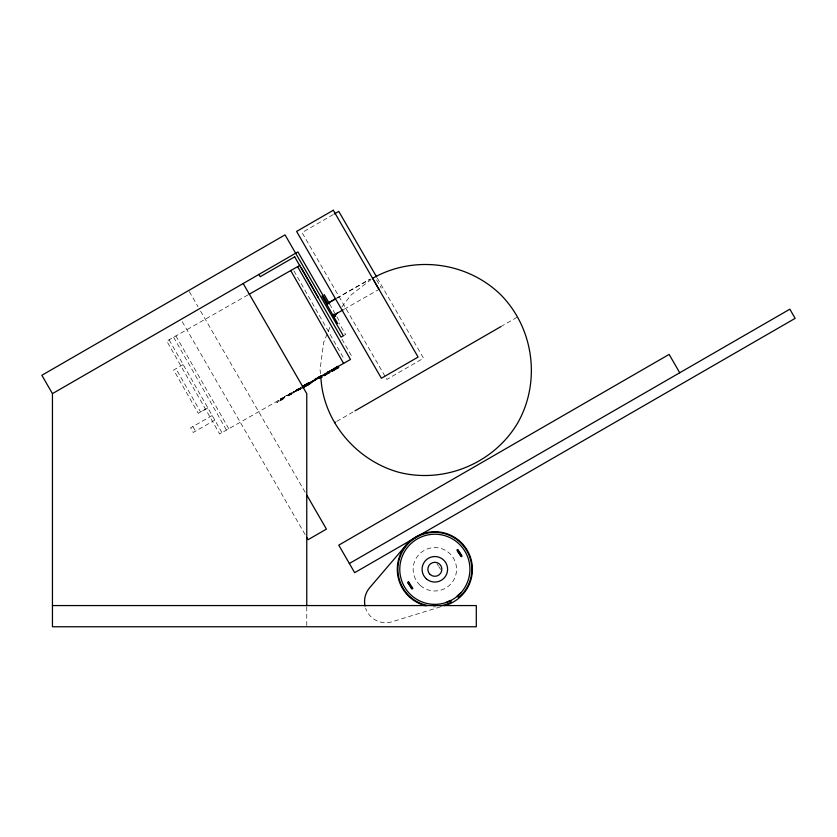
<?xml version="1.0" encoding="UTF-8"?>
<svg xmlns="http://www.w3.org/2000/svg" width="837" height="837" viewBox="0 0 837 837"><rect width="100%" height="100%" fill="white"/><g stroke="black" fill="none" stroke-linecap="round" stroke-linejoin="round"><path stroke-width="0.63" stroke-dasharray="4.18 3.14" d="M329.904 327.34L323.647 342.438L320.037 369.87L320.529 373.605M341.883 306.907L351.069 294.938L371.021 279.631M301.582 388.127C296.225 391.329 296.706 389.833 301.153 387.489M294.812 391.496L293.002 392.898L300.19 389.247L295.44 391.549L297.888 389.906L295.262 390.827L295.712 390.314L300.316 387.583M301.226 388.703L295.294 391.57L297.104 390.178L295.482 390.712L299.374 388.211L292.971 392.145L294.812 391.486M333.21 214.607L302.063 232.581L385.397 376.912M343.316 335.815L345.608 334.497L339.079 323.176M336.704 421.419L353.988 411.438M500.767 326.692L517.465 317.056M247.982 294.896L166.793 341.14L219.65 433.964L300.828 387.719M183.188 364.576L173.646 370.038L198.285 413.321L205.546 409.188M336.673 298.213L370.226 279.108M336.62 298.254L370.174 279.15M344.31 309.167L380.165 288.744M207.838 407.87L200.587 412.003L175.937 368.709M212.2 415.529L190.606 427.843L193.232 432.457L214.827 420.143M280.604 399.28L282.508 397.931L278.114 400.201L278.606 401.279L276.754 402.607L285.312 397.732L283.209 398.642L282.896 397.952L284.8 396.602L280.405 398.872L280.918 399.96M440.471 606.846L392.396 621.661A21.197 21.197 0 0 1 365.623 608.196M289.11 394.248L293.829 392.898C288.503 396.633 276.419 400.149 291.339 393.003M286.819 395.577L291.538 394.227M291.182 394.405L286.547 395.399L293.63 391.685M437.06 563.939L438.389 565.958M438.85 566.659L440.639 569.39M377.288 278.104L423.543 358.226L386.84 379.412L385.878 377.749M189.298 291.59L198.024 306.698M200.577 311.123L305.568 492.962M182.225 321.711L305.474 535.178M376.629 279.935L381.285 288.106M329.579 303.957L340 322.255M341.998 339.215L352.775 358.142M293.923 270.832L344.436 359.565M175.927 335.919L228.773 428.743M173.625 337.248L226.471 430.072M169.095 339.812L221.941 432.635M192.897 426.525L195.523 431.128M283.021 399.05L279.045 401.289M306.76 606.815L306.76 625.511M435.784 606.835A37.55 37.55 0 0 1 433.325 606.815M420.404 585.492A21.699 21.699 0 0 0 456.092 573.69A21.699 21.699 0 0 0 428.031 548.685A21.699 21.699 0 0 0 420.404 585.492"/><path stroke-width="1.26" d="M334.235 316.888L337.29 312.892M406.813 544.301L369.923 587.438A21.197 21.197 0 0 0 365.037 606.051M461.03 592.627L457.305 595.839L458.341 597.419L462.442 593.883A36.964 36.964 0 0 0 454.271 537.846A36.964 36.964 0 0 0 400.504 555.622A36.964 36.964 0 0 0 427.351 605.486M304.427 385.313L305.453 384.654L304.626 385.125M408.289 583.483L409.178 582.908M457.536 551.144L458.425 550.568M408.874 584.372L409.753 583.787M458.121 552.033L459 551.447M409.785 585.754L410.664 585.168M459.032 553.414L459.911 552.828M410.685 587.135L411.574 586.549M459.931 554.795L460.821 554.209M411.27 588.024L412.16 587.438M460.517 555.684L461.407 555.098M302.596 386.328L303.831 385.585M302.471 387.186L303.12 386.788M334.329 213.958L338.776 211.395L376.64 276.984M52.449 605.569L476.305 605.569L476.305 626.756L52.449 626.756L52.449 393.631L297.93 251.906L327.978 303.946M294.739 256.802L260.244 276.712L258.926 274.421M334.538 422.675L335.355 422.204M355.045 410.831L500.767 326.692M349.364 563.5L789.856 309.188L795.15 318.363L354.668 572.675L338.765 545.149L669.129 354.407L679.728 372.768M306.133 384.256L306.917 383.806M249.07 294.3L299.928 265.319M328.847 302.67L335.553 298.84M326.556 303.988L335.501 298.893M333.126 315.539L343.191 309.805M318.081 377.497L320.079 376.368M314.796 379.391L321.879 375.677M301.916 387.123L350.483 359.471L297.637 266.647M307.775 383.325L308.623 382.865M308.874 383.053L306.08 384.675L308.487 383.869L305.986 385.48L310.799 383.2L303.601 386.861L305.411 385.449L304.124 386.045M302.408 387.123L303.12 386.778M445.859 602.598L450.285 600.453L451.321 602.033L446.445 604.387A36.964 36.964 0 0 1 440.565 605.81M302.46 387.918L308.497 384.528L303.695 386.809L306.185 385.198L303.789 386.003L307.681 383.492M373.02 278.093C414.022 254.908 467.318 261.929 500.924 294.938C533.933 328.543 540.953 381.839 517.768 422.852C493.851 463.426 444.185 484.006 398.569 472.225C355.955 460.277 322.402 420.791 320.853 376.095M317.359 378.24L322.078 376.891L314.911 379.653M317.213 378.324L321.722 377.068M327.34 372.266L329.663 371.178L327.759 372.517L328.073 373.208C335.553 369.274 318.615 378.889 325.76 374.516L325.269 373.448M333.848 314.126L335.156 316.396M294.666 256.844L341.025 337.144L343.316 335.815L285.04 234.873L41.85 375.279L52.449 393.631M243.18 283.513L306.76 393.631L306.76 605.569M306.865 495.222L326.43 529.099L308.079 539.698L306.771 537.438M372.413 277.884L378.983 289.435M324.264 294.624L329.485 303.789M321.973 295.953L337.709 323.574M301.351 267.83L313.143 288.524M313.781 289.644L318.238 297.48M290.721 270.581L343.578 363.404M426.033 605.8A37.55 37.55 0 0 1 403.779 548.183A37.55 37.55 0 0 1 465.539 547.649A37.55 37.55 0 0 1 444.29 605.643M331.797 370.1L335.7 368.855L331.797 371.377L338.765 367.433L334.204 368.897L337.96 366.313L331.797 370.1M408.477 581.841L407.598 582.426L411.971 589.081L412.85 588.505L408.477 581.841M457.724 549.501L456.845 550.087L461.218 556.741L462.097 556.166L457.724 549.501M333.314 210.244L296.601 231.43L381.379 378.261L418.082 357.075L333.314 210.244M316.083 379.402L309.68 383.367L316.083 379.402M411.511 595.473A35.07 35.07 0 0 0 469.191 576.411A35.07 35.07 0 0 0 423.836 535.994A35.07 35.07 0 0 0 411.511 595.473M426.357 578.817A12.754 12.754 0 0 0 447.335 571.88A12.754 12.754 0 0 0 430.846 557.18A12.754 12.754 0 0 0 426.357 578.817M430.187 574.527A7.01 7.01 0 0 0 441.716 570.719A7.01 7.01 0 0 0 432.645 562.631A7.01 7.01 0 0 0 430.187 574.527"/></g></svg>
